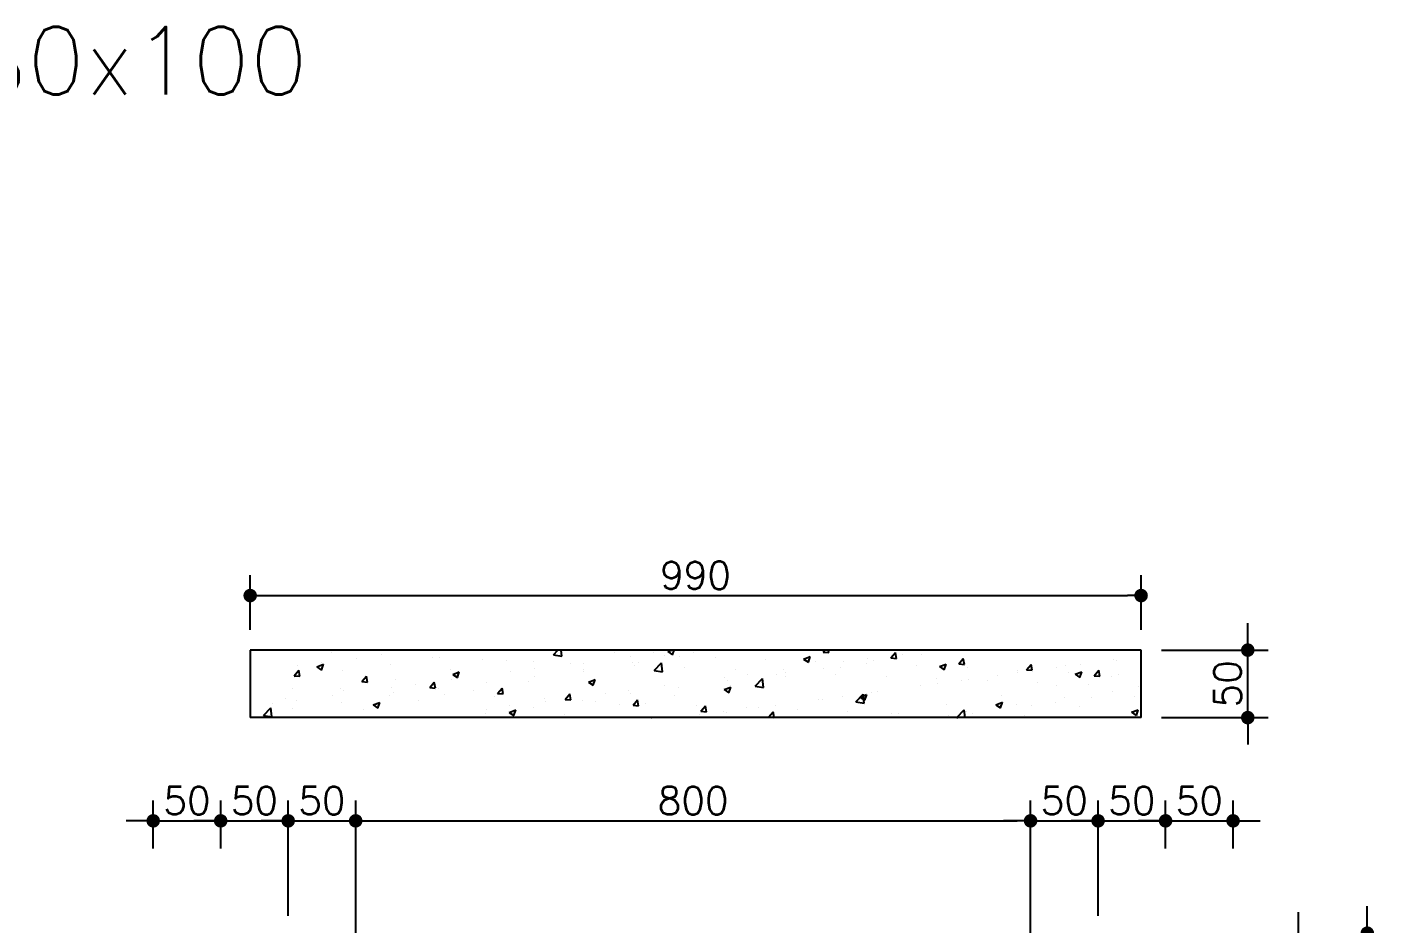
# Model space of a CAD drawing. Header units: millimetres. Extents: x 412 to 646, y 331 to 411.
# Drawn here: x 560.69 to 563.541, y 390.656 to 392.552 of the extents above; entities that cross this region are included whole.
import ezdxf
from ezdxf.enums import TextEntityAlignment as Align

# ---------------------------------------------------------------- set-up
doc = ezdxf.new("R2010")
doc.units = ezdxf.units.MM
for name, color, linetype in [('DETALHES', 6, 'Continuous'), ('nivel', 4, 'Continuous'), ('PAR', 4, 'Continuous')]:
    doc.layers.add(name, color=color, linetype=linetype)
doc.styles.add('ROMANS', font='romans.shx', dxfattribs={"height": 0.2})

# ---------------------------------------------------------------- blocks, each defined once
blk = doc.blocks.new('DOT')
at = {"layer": 'PAR', "color": 0, "linetype": 'ByBlock'}
blk.add_line((-0.5, 0), (-1, 0), dxfattribs=at)
at = {"layer": 'PAR', "color": 0, "linetype": 'ByBlock', "const_width": 0.5}
blk.add_lwpolyline([(-0.25, 0, 1), (0.25, 0, 1)], format="xyb", close=True, dxfattribs=at)
blk = doc.blocks.new('*X21')
at = {"color": 0}
for p, q in [((109.2677, 71.4303), (109.2677, 71.4303)), ((109.6414, 71.4145), (109.6414, 71.4145)), ((109.8302, 71.3763), (109.8302, 71.3763)), ((110.0151, 71.3987), (110.0151, 71.3987)), ((110.2723, 71.4345), (110.2723, 71.4345)), ((110.3887, 71.383), (110.3887, 71.383)), ((110.4406, 71.3809), (110.4406, 71.3809)), ((110.7624, 71.3672), (110.7624, 71.3672)), ((110.8001, 71.4302), (110.8001, 71.4302)), ((110.9343, 71.3578), (110.9343, 71.3578)), ((111.2852, 71.3996), (111.3191, 71.4349)), ((111.2852, 71.3996), (111.3475, 71.39)), ((111.3475, 71.3899), (111.3423, 71.4349)), ((111.3426, 71.4279), (111.3426, 71.4279)), ((111.3622, 71.4296), (111.3622, 71.4296)), ((111.7359, 71.4138), (111.7359, 71.4138)), ((111.8531, 71.3908), (111.8531, 71.3908)), ((112.0283, 71.4138), (112.0283, 71.4138)), ((112.1095, 71.398), (112.1095, 71.398)), ((112.1333, 71.4245), (112.1605, 71.4349)), ((112.1333, 71.4245), (112.1681, 71.401)), ((112.1682, 71.4009), (112.1796, 71.4349)), ((112.2217, 71.3886), (112.2217, 71.3886)), ((112.3267, 71.4143), (112.3267, 71.4143)), ((112.4832, 71.3823), (112.4832, 71.3823)), ((112.8569, 71.3665), (112.8569, 71.3665)), ((113.1393, 71.3684), (113.1883, 71.3872)), ((113.1393, 71.3684), (113.1741, 71.3449)), ((113.1742, 71.3448), (113.1884, 71.3871)), ((113.2843, 71.4207), (113.2961, 71.4349)), ((113.2843, 71.4207), (113.3261, 71.4171)), ((113.3261, 71.417), (113.3228, 71.4349)), ((113.609, 71.3701), (113.609, 71.3701)), ((113.7863, 71.3768), (113.8201, 71.417)), ((113.7863, 71.3768), (113.8282, 71.3731)), ((113.8188, 71.3796), (113.8188, 71.3796)), ((113.8282, 71.3731), (113.8201, 71.4169)), ((113.8741, 71.405), (113.8741, 71.405)), ((114.0127, 71.4039), (114.0127, 71.4039)), ((114.2884, 71.3329), (114.3222, 71.3731)), ((114.3303, 71.3291), (114.3222, 71.373)), ((115.4343, 71.3623), (115.4343, 71.3623)), ((115.4548, 71.3613), (115.4548, 71.3613)), ((109.3647, 71.2456), (109.3985, 71.2858)), ((109.3899, 71.3183), (109.3899, 71.3183)), ((109.4066, 71.2419), (109.3985, 71.2857)), ((109.5332, 71.3108), (109.5822, 71.3296)), ((109.5332, 71.3108), (109.568, 71.2873)), ((109.5651, 71.3414), (109.5651, 71.3414)), ((109.568, 71.2873), (109.5822, 71.3296)), ((109.7235, 71.2836), (109.7235, 71.2836)), ((110.0771, 71.3284), (110.0771, 71.3284)), ((110.5261, 71.2877), (110.5261, 71.2877)), ((110.5392, 71.2548), (110.5882, 71.2736)), ((110.574, 71.2312), (110.5882, 71.2735)), ((110.9706, 71.2746), (110.9706, 71.2746)), ((111.1361, 71.3514), (111.1361, 71.3514)), ((111.1459, 71.2977), (111.1459, 71.2977)), ((111.411, 71.3326), (111.411, 71.3326)), ((111.5087, 71.2945), (111.5087, 71.2945)), ((111.5098, 71.3356), (111.5098, 71.3356)), ((111.5103, 71.2742), (111.5103, 71.2742)), ((111.8681, 71.3438), (111.8681, 71.3438)), ((111.8835, 71.3198), (111.8835, 71.3198)), ((111.9185, 71.3443), (111.9185, 71.3443)), ((112.0323, 71.2838), (112.0868, 71.3406)), ((112.0323, 71.2838), (112.0945, 71.2741)), ((112.0946, 71.274), (112.0868, 71.3405)), ((112.2571, 71.304), (112.2571, 71.304)), ((112.6308, 71.2882), (112.6308, 71.2882)), ((112.9361, 71.2573), (112.9361, 71.2573)), ((112.9917, 71.2888), (112.9917, 71.2888)), ((113.0045, 71.2724), (113.0045, 71.2724)), ((113.2306, 71.3507), (113.2306, 71.3507)), ((113.2897, 71.3021), (113.2897, 71.3021)), ((113.3782, 71.2567), (113.3782, 71.2567)), ((113.4105, 71.3095), (113.4105, 71.3095)), ((113.4338, 71.347), (113.4338, 71.347)), ((113.6042, 71.3349), (113.6042, 71.3349)), ((113.6533, 71.3546), (113.6533, 71.3546)), ((113.9779, 71.3191), (113.9779, 71.3191)), ((114.1453, 71.3124), (114.1943, 71.3312)), ((114.1453, 71.3124), (114.1801, 71.2889)), ((114.1802, 71.2888), (114.1944, 71.3311)), ((114.2884, 71.3329), (114.3303, 71.3292)), ((114.3516, 71.3033), (114.3516, 71.3033)), ((114.7213, 71.2682), (114.7213, 71.2682)), ((114.7253, 71.2875), (114.7253, 71.2875)), ((114.7905, 71.289), (114.8242, 71.3292)), ((114.7905, 71.289), (114.8323, 71.2853)), ((114.8324, 71.2852), (114.8243, 71.3291)), ((115.0145, 71.3033), (115.0145, 71.3033)), ((115.0807, 71.3175), (115.0807, 71.3175)), ((115.0989, 71.2717), (115.0989, 71.2717)), ((115.1513, 71.2563), (115.2003, 71.2751)), ((115.1513, 71.2563), (115.1861, 71.2328)), ((115.1861, 71.2327), (115.2003, 71.275)), ((115.1897, 71.3264), (115.1897, 71.3264)), ((115.2926, 71.245), (115.3263, 71.2852)), ((115.3345, 71.2413), (115.3264, 71.2852)), ((109.3641, 71.2343), (109.3641, 71.2343)), ((109.3647, 71.2456), (109.4066, 71.2419)), ((109.8668, 71.2017), (109.9006, 71.2419)), ((109.8668, 71.2017), (109.9086, 71.198)), ((109.9087, 71.1979), (109.9006, 71.2418)), ((110.0882, 71.1584), (110.0882, 71.1584)), ((110.1179, 71.2177), (110.1179, 71.2177)), ((110.2634, 71.1815), (110.2634, 71.1815)), ((110.3689, 71.1578), (110.4026, 71.198)), ((110.3689, 71.1578), (110.4107, 71.1541)), ((110.4108, 71.154), (110.4027, 71.1979)), ((110.5285, 71.2164), (110.5285, 71.2164)), ((110.5392, 71.2548), (110.574, 71.2313)), ((110.7915, 71.1972), (110.7915, 71.1972)), ((111.1021, 71.2041), (111.1021, 71.2041)), ((111.1451, 71.242), (111.1451, 71.242)), ((111.5451, 71.1987), (111.5942, 71.2175)), ((111.5451, 71.1987), (111.58, 71.1752)), ((111.58, 71.1751), (111.5942, 71.2174)), ((112.1093, 71.1726), (112.1093, 71.1726)), ((112.5511, 71.1426), (112.6001, 71.1615)), ((112.5513, 71.2308), (112.5513, 71.2308)), ((112.5767, 71.208), (112.5767, 71.208)), ((112.586, 71.1191), (112.6002, 71.1614)), ((112.5941, 71.1694), (112.5941, 71.1694)), ((112.7266, 71.2539), (112.7266, 71.2539)), ((112.7793, 71.1679), (112.8339, 71.2247)), ((112.7793, 71.1679), (112.8416, 71.1582)), ((112.8416, 71.1582), (112.8339, 71.2246)), ((113.0023, 71.2394), (113.0023, 71.2394)), ((113.7518, 71.2409), (113.7518, 71.2409)), ((114.0042, 71.1709), (114.0042, 71.1709)), ((114.1255, 71.2251), (114.1255, 71.2251)), ((114.1321, 71.1871), (114.1321, 71.1871)), ((114.3073, 71.2102), (114.3073, 71.2102)), ((114.3577, 71.2157), (114.3577, 71.2157)), ((114.4992, 71.2093), (114.4992, 71.2093)), ((114.5724, 71.2451), (114.5724, 71.2451)), ((114.8729, 71.1935), (114.8729, 71.1935)), ((115.0146, 71.1722), (115.0146, 71.1722)), ((115.2465, 71.1777), (115.2465, 71.1777)), ((115.2926, 71.245), (115.3344, 71.2414)), ((115.4228, 71.2422), (115.4228, 71.2422)), ((115.4726, 71.2559), (115.4726, 71.2559)), ((115.6202, 71.1619), (115.6202, 71.1619)), ((109.3014, 71.0775), (109.3014, 71.0775)), ((109.3545, 71.1527), (109.3545, 71.1527)), ((109.381, 71.0653), (109.381, 71.0653)), ((109.6461, 71.1002), (109.6461, 71.1002)), ((109.7096, 71.1476), (109.7096, 71.1476)), ((109.7282, 71.137), (109.7282, 71.137)), ((110.0686, 71.0954), (110.0686, 71.0954)), ((110.1019, 71.1212), (110.1019, 71.1212)), ((110.2856, 71.064), (110.2856, 71.064)), ((110.4321, 71.1479), (110.4321, 71.1479)), ((110.4756, 71.1054), (110.4756, 71.1054)), ((110.6938, 71.134), (110.6938, 71.134)), ((110.8492, 71.0896), (110.8492, 71.0896)), ((110.871, 71.1138), (110.9047, 71.154)), ((110.871, 71.1138), (110.9128, 71.1102)), ((110.9129, 71.1101), (110.9048, 71.154)), ((111.2229, 71.0738), (111.2229, 71.0738)), ((111.2268, 71.0565), (111.2268, 71.0565)), ((111.3731, 71.0699), (111.4068, 71.1101)), ((111.3731, 71.0699), (111.4149, 71.0662)), ((111.4149, 71.0662), (111.4069, 71.11)), ((111.5002, 71.0615), (111.5002, 71.0615)), ((111.5966, 71.058), (111.5966, 71.058)), ((111.6689, 71.1147), (111.6689, 71.1147)), ((111.8441, 71.1377), (111.8441, 71.1377)), ((111.8596, 71.1107), (111.8596, 71.1107)), ((111.8751, 71.026), (111.9089, 71.0662)), ((111.917, 71.0222), (111.9089, 71.0661)), ((112.1859, 71.0993), (112.1859, 71.0993)), ((112.2132, 71.1556), (112.2132, 71.1556)), ((112.5511, 71.1426), (112.586, 71.1192)), ((113.2496, 71.0709), (113.2496, 71.0709)), ((113.2812, 71.0691), (113.2812, 71.0691)), ((113.4249, 71.094), (113.4249, 71.094)), ((113.5264, 71.052), (113.5809, 71.1088)), ((113.5571, 71.0866), (113.6061, 71.1054)), ((113.5571, 71.0866), (113.5919, 71.0631)), ((113.5887, 71.0423), (113.581, 71.1088)), ((113.592, 71.063), (113.6062, 71.1053)), ((113.6448, 71.1216), (113.6448, 71.1216)), ((113.69, 71.1289), (113.69, 71.1289)), ((114.6063, 71.1021), (114.6063, 71.1021)), ((115.0722, 71.0844), (115.0722, 71.0844)), ((115.2707, 71.0852), (115.2707, 71.0852)), ((115.4258, 71.1293), (115.4258, 71.1293)), ((115.5905, 71.0885), (115.5905, 71.0885)), ((109.1368, 70.9495), (109.1913, 71.0063)), ((109.1991, 70.9397), (109.1914, 71.0062)), ((109.2057, 71.0422), (109.2057, 71.0422)), ((109.3556, 71.0013), (109.3556, 71.0013)), ((109.715, 71.0506), (109.715, 71.0506)), ((109.8774, 70.9939), (109.8774, 70.9939)), ((109.951, 71.029), (110, 71.0478)), ((109.951, 71.029), (109.9858, 71.0055)), ((109.9859, 71.0054), (110.0001, 71.0477)), ((110.783, 70.9642), (110.783, 70.9642)), ((110.7865, 70.9985), (110.7865, 70.9985)), ((110.957, 70.9729), (111.006, 70.9917)), ((110.957, 70.9729), (110.9918, 70.9494)), ((110.9617, 71.0216), (110.9617, 71.0216)), ((110.9919, 70.9494), (111.0061, 70.9917)), ((111.1366, 71.009), (111.1366, 71.009)), ((111.3694, 70.9592), (111.3694, 70.9592)), ((111.7776, 71.0292), (111.7776, 71.0292)), ((111.8751, 71.026), (111.917, 71.0223)), ((111.9703, 71.0422), (111.9703, 71.0422)), ((112.3439, 71.0264), (112.3439, 71.0264)), ((112.3772, 70.9821), (112.411, 71.0223)), ((112.3772, 70.9821), (112.4191, 70.9784)), ((112.4191, 70.9783), (112.411, 71.0222)), ((112.5424, 70.9778), (112.5424, 70.9778)), ((112.5682, 70.975), (112.5682, 70.975)), ((112.7176, 71.0107), (112.7176, 71.0107)), ((112.8075, 71.0127), (112.8075, 71.0127)), ((112.8793, 70.9381), (112.913, 70.9783)), ((112.9211, 70.9349), (112.9131, 70.9783)), ((112.9276, 71.0243), (112.9276, 71.0243)), ((113.0913, 70.9949), (113.0913, 70.9949)), ((113.465, 70.9791), (113.465, 70.9791)), ((113.5264, 71.052), (113.5887, 71.0424)), ((113.7899, 70.9619), (113.7899, 70.9619)), ((113.8386, 70.9633), (113.8386, 70.9633)), ((114.1981, 71.032), (114.1981, 71.032)), ((114.2735, 70.9362), (114.328, 70.993)), ((114.3348, 70.9349), (114.328, 70.9929)), ((114.3492, 70.9827), (114.3492, 70.9827)), ((114.3883, 70.969), (114.3883, 70.969)), ((114.5631, 71.0305), (114.6121, 71.0493)), ((114.5631, 71.0305), (114.5979, 71.007)), ((114.598, 71.0069), (114.6122, 71.0492)), ((114.7128, 71.0352), (114.7128, 71.0352)), ((114.8304, 71.0272), (114.8304, 71.0272)), ((115.0056, 71.0503), (115.0056, 71.0503)), ((115.1823, 71.0185), (115.1823, 71.0185)), ((115.5691, 70.9745), (115.6181, 70.9933)), ((115.5691, 70.9745), (115.6039, 70.951)), ((115.604, 70.9509), (115.6182, 70.9932)), ((109.1368, 70.9495), (109.1991, 70.9398)), ((110.3444, 70.9403), (110.3444, 70.9403)), ((112.01, 70.9349), (112.012, 70.9357)), ((112.0118, 70.9349), (112.012, 70.9356)), ((112.3672, 70.9548), (112.3672, 70.9548)), ((112.8793, 70.9381), (112.9161, 70.9349)), ((113.9957, 70.9379), (113.9957, 70.9379)), ((114.2123, 70.9475), (114.2123, 70.9475)), ((114.2735, 70.9362), (114.2816, 70.9349)), ((114.7741, 70.9484), (114.7741, 70.9484))]:
    blk.add_line(p, q, dxfattribs=at)

msp = doc.modelspace()

# ---------------------------------------------------------------- linework, layer by layer
at = {"layer": 'DETALHES', "color": 2}
for p, q in [((561.162212, 391.275958), (561.162212, 391.391337)), ((563.047832, 391.275958), (563.047832, 391.391337)), ((561.190782, 391.348482), (563.019262, 391.348482)), ((563.273619, 391.261673), (563.273619, 391.290243)), ((563.090687, 391.233103), (563.316474, 391.233103)), ((563.273619, 391.090253), (563.273619, 391.233103)), ((563.090687, 391.090253), (563.316474, 391.090253)), ((563.273619, 391.061683), (563.273619, 391.033113)), ((560.956922, 390.813656), (560.956922, 390.914687)), ((561.099772, 390.813656), (561.099772, 390.914687)), ((561.242622, 390.670806), (561.242622, 390.914687)), ((561.385472, 390.585096), (561.385472, 390.914687)), ((562.813972, 390.585096), (562.813972, 390.914687)), ((562.956822, 390.670806), (562.956822, 390.914687)), ((563.099672, 390.813656), (563.099672, 390.914687)), ((563.242522, 390.813656), (563.242522, 390.914687)), ((560.928352, 390.871832), (560.899782, 390.871832)), ((560.956922, 390.871832), (561.099772, 390.871832)), ((561.099772, 390.871832), (561.242622, 390.871832)), ((561.242622, 390.871832), (561.385472, 390.871832)), ((561.414042, 390.871832), (562.785402, 390.871832)), ((562.785402, 390.871832), (562.756832, 390.871832)), ((562.813972, 390.871832), (562.956822, 390.871832)), ((562.928252, 390.871832), (562.899682, 390.871832)), ((562.956822, 390.871832), (563.099672, 390.871832)), ((562.985392, 390.871832), (563.013962, 390.871832)), ((563.071102, 390.871832), (563.042532, 390.871832)), ((563.099672, 390.871832), (563.242522, 390.871832)), ((563.128242, 390.871832), (563.156812, 390.871832)), ((563.271092, 390.871832), (563.299662, 390.871832)), ((563.38027, 390.678479), (563.38027, 388.51791)), ((563.526631, 390.662719), (563.526631, 390.691289))]:
    msp.add_line(p, q, dxfattribs=at)
at = {"layer": 'DETALHES', "color": 4}
for p, q in [((561.162212, 391.233103), (561.162212, 391.090253)), ((563.047832, 391.233103), (561.162212, 391.233103)), ((563.047832, 391.090253), (563.047832, 391.233103)), ((563.047832, 391.090253), (561.162212, 391.090253))]:
    msp.add_line(p, q, dxfattribs=at)
at = {"layer": 'DETALHES', "color": 1}
for p, q in [((561.099772, 390.813656), (561.099772, 390.914687)), ((561.242622, 390.670806), (561.242622, 390.914687)), ((561.385472, 390.585096), (561.385472, 390.914687)), ((562.813972, 390.585096), (562.813972, 390.914687)), ((562.956822, 390.670806), (562.956822, 390.914687)), ((563.099672, 390.813656), (563.099672, 390.914687)), ((561.071202, 390.871832), (561.042632, 390.871832)), ((561.128342, 390.871832), (561.156912, 390.871832)), ((561.214052, 390.871832), (561.185482, 390.871832)), ((561.271192, 390.871832), (561.299762, 390.871832)), ((561.414042, 390.871832), (561.442612, 390.871832))]:
    msp.add_line(p, q, dxfattribs=at)

# ---------------------------------------------------------------- block references
at = {"layer": 'DETALHES', "color": 2, "yscale": 0.0285699998935911, "zscale": 0.02857}
for p, xscale, rotation in [((561.162212, 391.348482), 0.0285699999933513, 180), ((563.273619, 391.233103), 0.0285699998935911, 270), ((563.273619, 391.090253), 0.0285699998935911, 90), ((561.385472, 390.871832), 0.0285699999933513, 180), ((562.956822, 390.871832), 0.0285699999933513, 180), ((563.099672, 390.871832), 0.0285699999933513, 180), ((563.242522, 390.871832), 0.0285699999933513, 180), ((563.526631, 390.634149), 0.0285699998935911, 270)]:
    msp.add_blockref('DOT', p, dxfattribs=dict(at, xscale=xscale, rotation=rotation))
at = {"layer": 'DETALHES', "color": 2, "xscale": 0.0285699999933513, "yscale": 0.0285699998935911, "zscale": 0.02857}
for p in [(563.047832, 391.348482), (560.956922, 390.871832), (561.099772, 390.871832), (561.242622, 390.871832), (562.813972, 390.871832), (562.813972, 390.871832), (562.956822, 390.871832), (563.099672, 390.871832)]:
    msp.add_blockref('DOT', p, dxfattribs=at)
at = {"layer": 'DETALHES', "color": 3, "xscale": 0.2857000000000198, "yscale": 0.2857000000000198, "zscale": 0.2857000000000198}
msp.add_blockref('*X21', (530.009716, 370.824151), dxfattribs=at)
at = {"layer": 'DETALHES', "color": 1, "xscale": 0.0285699999933513, "yscale": 0.0285699998935911, "zscale": 0.02857, "rotation": 180}
for p in [(561.099772, 390.871832), (561.242622, 390.871832), (561.385472, 390.871832)]:
    msp.add_blockref('DOT', p, dxfattribs=at)

# ---------------------------------------------------------------- texts
at = {"layer": 'DETALHES', "color": 4, "style": 'ROMANS'}
msp.add_text('     CAIXA DE PASSAGEM 80x80x100', height=0.14285, dxfattribs=at).set_placement((557.641539, 392.40883))
at = {"layer": 'nivel', "color": 3, "style": 'ROMANS'}
for s, p in [('990', (562.105022, 391.391337)), ('50', (561.028347, 390.914687)), ('50', (561.171197, 390.914687)), ('50', (561.314047, 390.914687)), ('800', (562.099722, 390.914687)), ('50', (562.885397, 390.914687)), ('50', (563.028247, 390.914687)), ('50', (563.171097, 390.914687))]:
    msp.add_text(s, height=0.0582828, dxfattribs=at).set_placement(p, align=Align.MIDDLE)
msp.add_text('50', height=0.0582828, rotation=90, dxfattribs=at).set_placement((563.230764, 391.161678), align=Align.MIDDLE)

doc.saveas('drawing.dxf')
